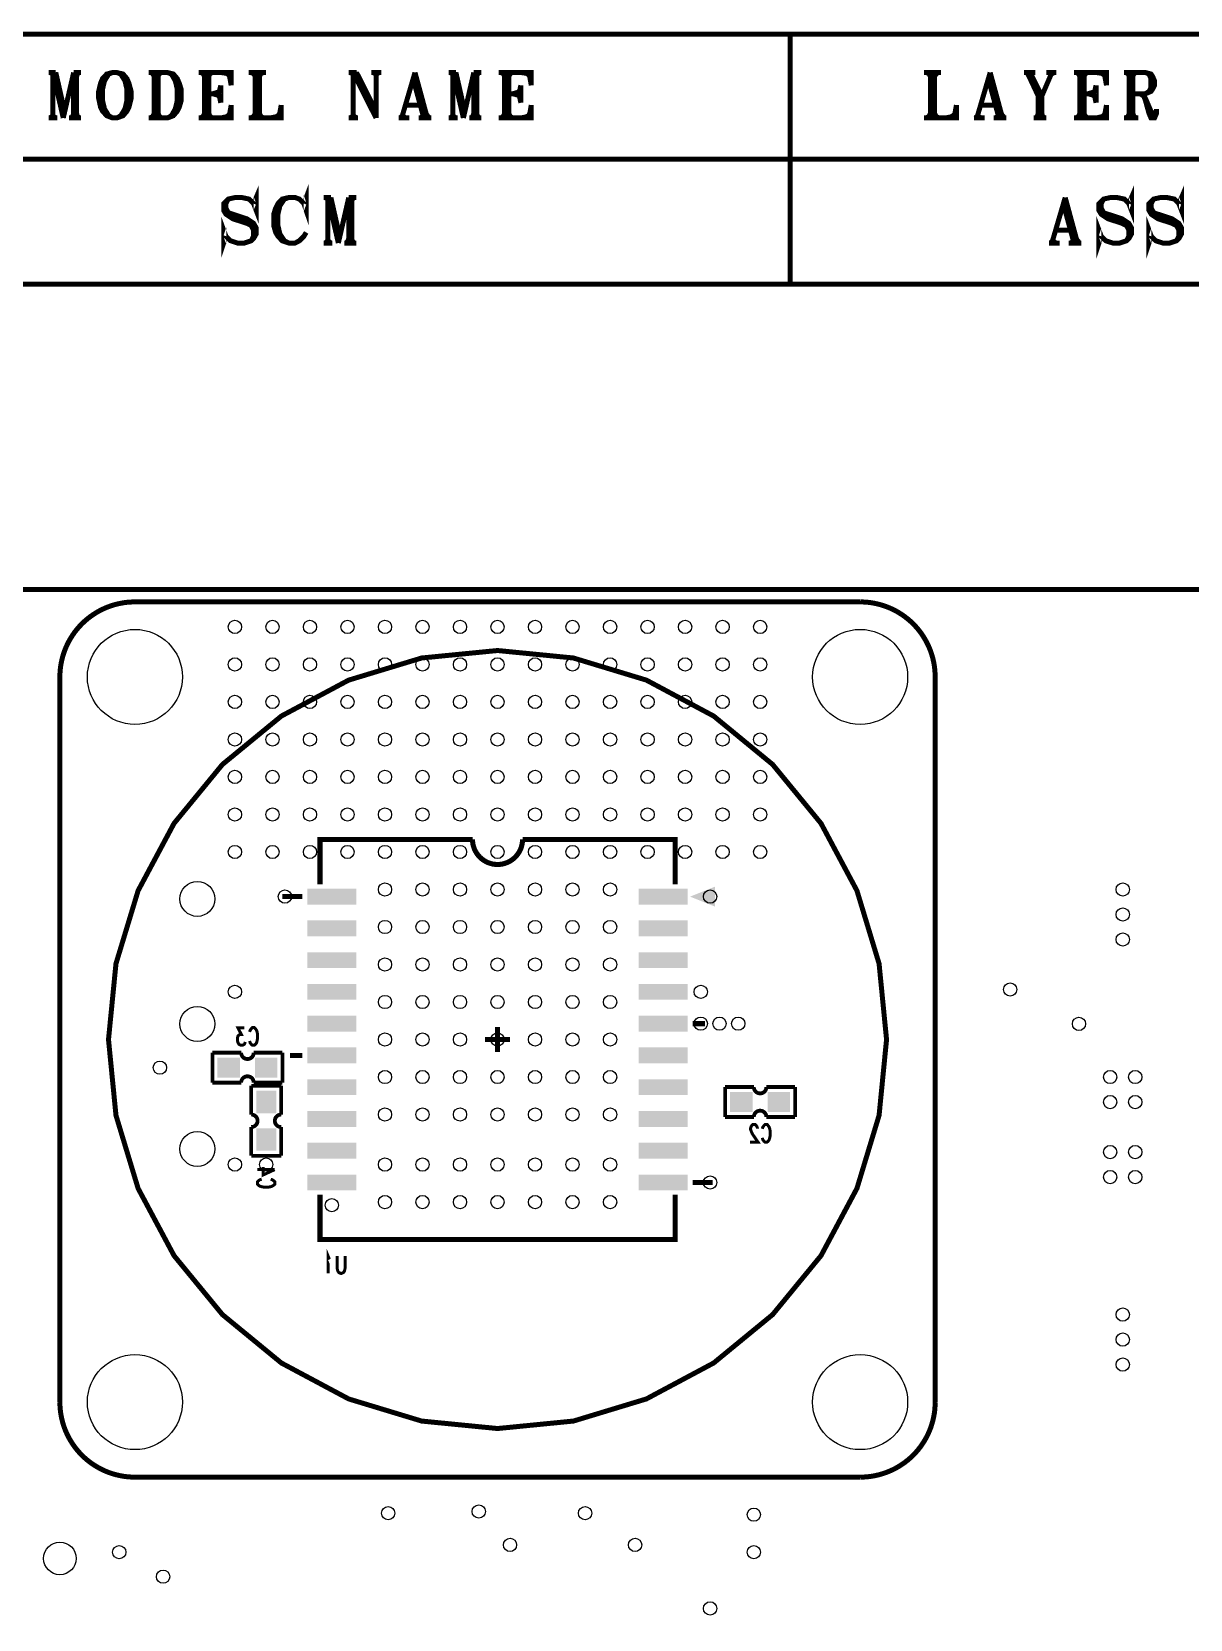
# Model space of a CAD drawing. Extents: x -8 to 142, y 0 to 126.
# Drawn here: x 51.4 to 97.7, y 62.3 to 125.8 of the extents above; entities that cross this region are included whole.
import ezdxf

# ---------------------------------------------------------------- set-up
doc = ezdxf.new("R2010")
doc.units = 0
doc.layers.get('0').update_dxf_attribs({"linetype": 'CONTINUOUS'})
doc.layers.add('03_ASSY2_GBR', color=1, linetype='CONTINUOUS')

# ---------------------------------------------------------------- blocks, each defined once
blk = doc.blocks.new('ROUND_124')
blk.add_circle((0, 0), 0.7)
blk = doc.blocks.new('ROUND_170')
blk.add_circle((0, 0), 0.265)
blk = doc.blocks.new('ROUND_174')
blk.add_circle((0, 0), 1.9)
blk = doc.blocks.new('RECTANGLE_178')
blk.add_solid([(0.4, 0.45), (0.4, -0.45), (-0.4, 0.45), (-0.4, -0.45)])
blk = doc.blocks.new('RECTANGLE_180')
blk.add_solid([(0.45, 0.4), (0.45, -0.4), (-0.45, 0.4), (-0.45, -0.4)])
blk = doc.blocks.new('RECTANGLE_208')
blk.add_solid([(0.975, 0.3175), (0.975, -0.3175), (-0.975, 0.3175), (-0.975, -0.3175)])
blk = doc.blocks.new('ROUND_218')
blk.add_circle((0, 0), 0.65)

msp = doc.modelspace()

# ---------------------------------------------------------------- linework, layer by layer
at = {"layer": '03_ASSY2_GBR'}
for points, const_width in [([(41.7, 125.7), (141.7, 125.7)], 0.2), ([(81.7, 125.7), (81.7, 115.7)], 0.2), ([(52.05, 124.17), (52.336, 124.17)], 0.2), ([(52.102, 124.17), (52.219, 124.109)], 0.2), ([(52.219, 124.17), (52.219, 122.442)], 0.2), ([(52.219, 124.17), (52.635, 122.352)], 0.2), ([(52.284, 124.17), (52.635, 122.624)], 0.2), ([(52.336, 124.17), (52.687, 122.624)], 0.2), ([(53.051, 124.17), (52.635, 122.352)], 0.2), ([(53.051, 124.17), (53.051, 122.352)], 0.2), ([(53.051, 124.17), (53.35, 124.17)], 0.2), ([(53.103, 124.109), (53.103, 122.442)], 0.2), ([(53.168, 124.17), (53.168, 122.352)], 0.2), ([(53.22, 124.17), (53.168, 124.018)], 0.2), ([(53.285, 124.17), (53.168, 124.109)], 0.2), ([(54.609, 124.17), (54.375, 124.109), (54.206, 123.927), (54.128, 123.745), (54.05, 123.412), (54.05, 123.139), (54.128, 122.776), (54.206, 122.624), (54.375, 122.442), (54.609, 122.352), (54.778, 122.352), (55.025, 122.442), (55.181, 122.624), (55.259, 122.776), (55.35, 123.139), (55.35, 123.412), (55.259, 123.745), (55.181, 123.927), (55.025, 124.109), (54.778, 124.17), (54.609, 124.17)], 0.2), ([(54.284, 123.927), (54.206, 123.745), (54.128, 123.503), (54.128, 123.048), (54.206, 122.776), (54.284, 122.624)], 0.2), ([(54.609, 124.17), (54.453, 124.109), (54.284, 123.836), (54.206, 123.503), (54.206, 123.048), (54.284, 122.715), (54.453, 122.442), (54.609, 122.352)], 0.2), ([(54.778, 122.352), (54.934, 122.442), (55.103, 122.715), (55.181, 123.048), (55.181, 123.503), (55.103, 123.836), (54.934, 124.109), (54.778, 124.17)], 0.2), ([(55.103, 122.624), (55.181, 122.776), (55.259, 123.048), (55.259, 123.503), (55.181, 123.745), (55.103, 123.927)], 0.2), ([(56.05, 124.17), (56.804, 124.17), (57.038, 124.109), (57.194, 123.927), (57.272, 123.745), (57.35, 123.503), (57.35, 123.048), (57.272, 122.776), (57.194, 122.624), (57.038, 122.442), (56.804, 122.352), (56.05, 122.352)], 0.2), ([(56.115, 124.17), (56.271, 124.109)], 0.2), ([(56.193, 124.17), (56.271, 124.018)], 0.2), ([(56.271, 124.17), (56.271, 122.352)], 0.2), ([(56.349, 124.109), (56.349, 122.442)], 0.2), ([(56.427, 124.17), (56.427, 122.352)], 0.2), ([(56.505, 124.17), (56.427, 124.018)], 0.2), ([(56.583, 124.17), (56.427, 124.109)], 0.2), ([(56.804, 124.17), (56.96, 124.109), (57.116, 123.836), (57.194, 123.503), (57.194, 123.048), (57.116, 122.715), (56.96, 122.442), (56.804, 122.352)], 0.2), ([(57.116, 123.927), (57.194, 123.745), (57.272, 123.503), (57.272, 123.048), (57.194, 122.776), (57.116, 122.624)], 0.2), ([(58.05, 124.17), (59.35, 124.17), (59.35, 123.655)], 0.2), ([(58.128, 124.17), (58.284, 124.109)], 0.2), ([(58.206, 124.17), (58.284, 124.018)], 0.2), ([(58.284, 124.17), (58.284, 122.352)], 0.2), ([(58.362, 124.109), (58.362, 122.442)], 0.2), ([(58.453, 124.17), (58.453, 122.352)], 0.2), ([(58.531, 124.17), (58.453, 124.018)], 0.2), ([(58.609, 124.17), (58.453, 124.109)], 0.2), ([(58.934, 124.17), (59.35, 124.109)], 0.2), ([(59.103, 124.17), (59.35, 124.018)], 0.2), ([(59.181, 124.17), (59.35, 123.927)], 0.2), ([(59.259, 124.17), (59.35, 123.655)], 0.2), ([(60.05, 124.17), (60.739, 124.17)], 0.2), ([(60.128, 124.17), (60.31, 124.109)], 0.2), ([(60.219, 124.17), (60.31, 124.018)], 0.2), ([(60.31, 124.17), (60.31, 122.352)], 0.2), ([(60.388, 124.109), (60.388, 122.442)], 0.2), ([(60.479, 124.17), (60.479, 122.352)], 0.2), ([(60.57, 124.17), (60.479, 124.018)], 0.2), ([(60.648, 124.17), (60.479, 124.109)], 0.2), ([(64.05, 124.17), (64.362, 124.17)], 0.2), ([(64.102, 124.17), (64.232, 124.109)], 0.2), ([(64.232, 124.17), (64.232, 122.442)], 0.2), ([(64.232, 124.17), (65.142, 122.352)], 0.2), ([(64.31, 124.17), (65.077, 122.624)], 0.2), ([(64.362, 124.17), (65.142, 122.624)], 0.2), ([(64.96, 124.17), (65.35, 124.17)], 0.2), ([(65.025, 124.17), (65.142, 124.109)], 0.2), ([(65.285, 124.17), (65.142, 124.109)], 0.2), ([(65.142, 124.109), (65.142, 122.352)], 0.2), ([(66.7, 124.17), (66.193, 122.442)], 0.2), ([(66.622, 123.927), (67.051, 122.352)], 0.2), ([(66.7, 124.17), (67.194, 122.352)], 0.2), ([(66.7, 123.927), (67.129, 122.352)], 0.2), ([(68.05, 124.17), (68.336, 124.17)], 0.2), ([(68.102, 124.17), (68.219, 124.109)], 0.2), ([(68.219, 124.17), (68.219, 122.442)], 0.2), ([(68.219, 124.17), (68.635, 122.352)], 0.2), ([(68.284, 124.17), (68.635, 122.624)], 0.2), ([(68.336, 124.17), (68.687, 122.624)], 0.2), ([(69.051, 124.17), (68.635, 122.352)], 0.2), ([(69.051, 124.17), (69.051, 122.352)], 0.2), ([(69.051, 124.17), (69.35, 124.17)], 0.2), ([(69.103, 124.109), (69.103, 122.442)], 0.2), ([(69.168, 124.17), (69.168, 122.352)], 0.2), ([(69.22, 124.17), (69.168, 124.018)], 0.2), ([(69.285, 124.17), (69.168, 124.109)], 0.2), ([(70.05, 124.17), (71.35, 124.17), (71.35, 123.655)], 0.2), ([(70.128, 124.17), (70.284, 124.109)], 0.2), ([(70.206, 124.17), (70.284, 124.018)], 0.2), ([(70.284, 124.17), (70.284, 122.352)], 0.2), ([(70.362, 124.109), (70.362, 122.442)], 0.2), ([(70.453, 124.17), (70.453, 122.352)], 0.2), ([(70.531, 124.17), (70.453, 124.018)], 0.2), ([(70.609, 124.17), (70.453, 124.109)], 0.2), ([(70.934, 124.17), (71.35, 124.109)], 0.2), ([(71.103, 124.17), (71.35, 124.018)], 0.2), ([(71.181, 124.17), (71.35, 123.927)], 0.2), ([(71.259, 124.17), (71.35, 123.655)], 0.2), ([(87.05, 124.17), (87.739, 124.17)], 0.2), ([(87.128, 124.17), (87.31, 124.109)], 0.2), ([(87.219, 124.17), (87.31, 124.018)], 0.2), ([(87.31, 124.17), (87.31, 122.352)], 0.2), ([(87.388, 124.109), (87.388, 122.442)], 0.2), ([(87.479, 124.17), (87.479, 122.352)], 0.2), ([(87.57, 124.17), (87.479, 124.018)], 0.2), ([(87.648, 124.17), (87.479, 124.109)], 0.2), ([(89.7, 124.17), (89.193, 122.442)], 0.2), ([(89.622, 123.927), (90.051, 122.352)], 0.2), ([(89.7, 124.17), (90.194, 122.352)], 0.2), ([(89.7, 123.927), (90.129, 122.352)], 0.2), ([(91.05, 124.17), (91.505, 124.17)], 0.2), ([(91.115, 124.17), (91.245, 124.109)], 0.2), ([(91.18, 124.17), (91.622, 123.23), (91.622, 122.352)], 0.2), ([(91.245, 124.17), (91.687, 123.23), (91.687, 122.442)], 0.2), ([(91.297, 124.17), (91.765, 123.23), (91.765, 122.352)], 0.2), ([(91.44, 124.17), (91.297, 124.109)], 0.2), ([(92.142, 124.109), (91.765, 123.23)], 0.2), ([(91.947, 124.17), (92.35, 124.17)], 0.2), ([(92.025, 124.17), (92.142, 124.109)], 0.2), ([(92.272, 124.17), (92.142, 124.109)], 0.2), ([(93.05, 124.17), (94.35, 124.17), (94.35, 123.655)], 0.2), ([(93.128, 124.17), (93.284, 124.109)], 0.2), ([(93.206, 124.17), (93.284, 124.018)], 0.2), ([(93.284, 124.17), (93.284, 122.352)], 0.2), ([(93.362, 124.109), (93.362, 122.442)], 0.2), ([(93.453, 124.17), (93.453, 122.352)], 0.2), ([(93.531, 124.17), (93.453, 124.018)], 0.2), ([(93.609, 124.17), (93.453, 124.109)], 0.2), ([(93.934, 124.17), (94.35, 124.109)], 0.2), ([(94.103, 124.17), (94.35, 124.018)], 0.2), ([(94.181, 124.17), (94.35, 123.927)], 0.2), ([(94.259, 124.17), (94.35, 123.655)], 0.2), ([(95.05, 124.17), (95.908, 124.17), (96.129, 124.109), (96.194, 124.018), (96.272, 123.836), (96.272, 123.655), (96.194, 123.503), (96.129, 123.412), (95.908, 123.321), (95.401, 123.321)], 0.2), ([(95.115, 124.17), (95.258, 124.109)], 0.2), ([(95.193, 124.17), (95.258, 124.018)], 0.2), ([(95.258, 124.17), (95.258, 122.352)], 0.2), ([(95.336, 124.109), (95.336, 122.442)], 0.2), ([(95.401, 124.17), (95.401, 122.352)], 0.2), ([(95.479, 124.17), (95.401, 124.018)], 0.2), ([(95.544, 124.17), (95.401, 124.109)], 0.2), ([(95.908, 124.17), (96.051, 124.109), (96.129, 123.927), (96.129, 123.564), (96.051, 123.412), (95.908, 123.321)], 0.2), ([(96.129, 124.018), (96.194, 123.836), (96.194, 123.655), (96.129, 123.503)], 0.2), ([(58.934, 123.412), (58.609, 123.321), (58.934, 123.23)], 0.2), ([(58.453, 123.321), (58.934, 123.321)], 0.2), ([(58.934, 123.503), (58.778, 123.321), (58.934, 123.139)], 0.2), ([(58.934, 123.655), (58.856, 123.321), (58.934, 122.958)], 0.2), ([(58.934, 123.655), (58.934, 122.958)], 0.2), ([(70.934, 123.412), (70.609, 123.321), (70.934, 123.23)], 0.2), ([(70.453, 123.321), (70.934, 123.321)], 0.2), ([(70.934, 123.503), (70.778, 123.321), (70.934, 123.139)], 0.2), ([(70.934, 123.655), (70.856, 123.321), (70.934, 122.958)], 0.2), ([(70.934, 123.655), (70.934, 122.958)], 0.2), ([(93.934, 123.412), (93.609, 123.321), (93.934, 123.23)], 0.2), ([(93.453, 123.321), (93.934, 123.321)], 0.2), ([(93.934, 123.503), (93.778, 123.321), (93.934, 123.139)], 0.2), ([(93.934, 123.655), (93.856, 123.321), (93.934, 122.958)], 0.2), ([(93.934, 123.655), (93.934, 122.958)], 0.2), ([(95.687, 123.321), (95.843, 123.23), (95.908, 123.048), (96.051, 122.533), (96.129, 122.352), (96.272, 122.352), (96.35, 122.533), (96.35, 122.715)], 0.2), ([(95.843, 123.23), (95.908, 123.139), (96.129, 122.624), (96.194, 122.533), (96.272, 122.533), (96.35, 122.624)], 0.2), ([(52.219, 122.442), (52.102, 122.352)], 0.2), ([(52.219, 122.442), (52.336, 122.352)], 0.2), ([(53.051, 122.442), (52.934, 122.352)], 0.2), ([(53.051, 122.533), (52.986, 122.352)], 0.2), ([(53.168, 122.533), (53.22, 122.352)], 0.2), ([(53.168, 122.442), (53.285, 122.352)], 0.2), ([(56.271, 122.442), (56.115, 122.352)], 0.2), ([(56.271, 122.533), (56.193, 122.352)], 0.2), ([(56.427, 122.533), (56.505, 122.352)], 0.2), ([(56.427, 122.442), (56.583, 122.352)], 0.2), ([(58.05, 122.352), (59.35, 122.352), (59.35, 122.867)], 0.2), ([(58.284, 122.442), (58.128, 122.352)], 0.2), ([(58.284, 122.533), (58.206, 122.352)], 0.2), ([(58.453, 122.533), (58.531, 122.352)], 0.2), ([(58.453, 122.442), (58.609, 122.352)], 0.2), ([(58.934, 122.352), (59.35, 122.442)], 0.2), ([(59.103, 122.352), (59.35, 122.533)], 0.2), ([(59.181, 122.352), (59.35, 122.624)], 0.2), ([(59.259, 122.352), (59.35, 122.867)], 0.2), ([(60.05, 122.352), (61.35, 122.352), (61.35, 122.867)], 0.2), ([(60.31, 122.442), (60.128, 122.352)], 0.2), ([(60.31, 122.533), (60.219, 122.352)], 0.2), ([(60.479, 122.533), (60.57, 122.352)], 0.2), ([(60.479, 122.442), (60.648, 122.352)], 0.2), ([(60.908, 122.352), (61.35, 122.442)], 0.2), ([(61.077, 122.352), (61.35, 122.533)], 0.2), ([(61.168, 122.352), (61.35, 122.624)], 0.2), ([(61.259, 122.352), (61.35, 122.867)], 0.2), ([(64.232, 122.442), (64.102, 122.352)], 0.2), ([(64.232, 122.442), (64.362, 122.352)], 0.2), ([(66.193, 122.442), (66.115, 122.352)], 0.2), ([(66.193, 122.442), (66.336, 122.352)], 0.2), ([(66.336, 122.867), (66.986, 122.867)], 0.2), ([(67.051, 122.442), (66.908, 122.352)], 0.2), ([(67.051, 122.533), (66.986, 122.352)], 0.2), ([(67.129, 122.533), (67.272, 122.352)], 0.2), ([(68.219, 122.442), (68.102, 122.352)], 0.2), ([(68.219, 122.442), (68.336, 122.352)], 0.2), ([(69.051, 122.442), (68.934, 122.352)], 0.2), ([(69.051, 122.533), (68.986, 122.352)], 0.2), ([(69.168, 122.533), (69.22, 122.352)], 0.2), ([(69.168, 122.442), (69.285, 122.352)], 0.2), ([(70.05, 122.352), (71.35, 122.352), (71.35, 122.867)], 0.2), ([(70.284, 122.442), (70.128, 122.352)], 0.2), ([(70.284, 122.533), (70.206, 122.352)], 0.2), ([(70.453, 122.533), (70.531, 122.352)], 0.2), ([(70.453, 122.442), (70.609, 122.352)], 0.2), ([(70.934, 122.352), (71.35, 122.442)], 0.2), ([(71.103, 122.352), (71.35, 122.533)], 0.2), ([(71.181, 122.352), (71.35, 122.624)], 0.2), ([(71.259, 122.352), (71.35, 122.867)], 0.2), ([(87.05, 122.352), (88.35, 122.352), (88.35, 122.867)], 0.2), ([(87.31, 122.442), (87.128, 122.352)], 0.2), ([(87.31, 122.533), (87.219, 122.352)], 0.2), ([(87.479, 122.533), (87.57, 122.352)], 0.2), ([(87.479, 122.442), (87.648, 122.352)], 0.2), ([(87.908, 122.352), (88.35, 122.442)], 0.2), ([(88.077, 122.352), (88.35, 122.533)], 0.2), ([(88.168, 122.352), (88.35, 122.624)], 0.2), ([(88.259, 122.352), (88.35, 122.867)], 0.2), ([(89.193, 122.442), (89.115, 122.352)], 0.2), ([(89.193, 122.442), (89.336, 122.352)], 0.2), ([(89.336, 122.867), (89.986, 122.867)], 0.2), ([(90.051, 122.442), (89.908, 122.352)], 0.2), ([(90.051, 122.533), (89.986, 122.352)], 0.2), ([(90.129, 122.533), (90.272, 122.352)], 0.2), ([(91.622, 122.442), (91.505, 122.352)], 0.2), ([(91.622, 122.533), (91.557, 122.352)], 0.2), ([(91.765, 122.533), (91.817, 122.352)], 0.2), ([(91.765, 122.442), (91.882, 122.352)], 0.2), ([(93.05, 122.352), (94.35, 122.352), (94.35, 122.867)], 0.2), ([(93.284, 122.442), (93.128, 122.352)], 0.2), ([(93.284, 122.533), (93.206, 122.352)], 0.2), ([(93.453, 122.533), (93.531, 122.352)], 0.2), ([(93.453, 122.442), (93.609, 122.352)], 0.2), ([(93.934, 122.352), (94.35, 122.442)], 0.2), ([(94.103, 122.352), (94.35, 122.533)], 0.2), ([(94.181, 122.352), (94.35, 122.624)], 0.2), ([(94.259, 122.352), (94.35, 122.867)], 0.2), ([(95.258, 122.442), (95.115, 122.352)], 0.2), ([(95.258, 122.533), (95.193, 122.352)], 0.2), ([(95.401, 122.533), (95.479, 122.352)], 0.2), ([(95.401, 122.442), (95.544, 122.352)], 0.2), ([(96.051, 122.715), (96.129, 122.533), (96.194, 122.442), (96.272, 122.442)], 0.2), ([(52.05, 122.352), (52.401, 122.352)], 0.2), ([(52.869, 122.352), (53.35, 122.352)], 0.2), ([(64.05, 122.352), (64.427, 122.352)], 0.2), ([(66.05, 122.352), (66.479, 122.352)], 0.2), ([(66.843, 122.352), (67.35, 122.352)], 0.2), ([(68.05, 122.352), (68.401, 122.352)], 0.2), ([(68.869, 122.352), (69.35, 122.352)], 0.2), ([(89.05, 122.352), (89.479, 122.352)], 0.2), ([(89.843, 122.352), (90.35, 122.352)], 0.2), ([(91.44, 122.352), (91.947, 122.352)], 0.2), ([(95.05, 122.352), (95.622, 122.352)], 0.2), ([(41.7, 120.7), (141.7, 120.7)], 0.2), ([(60.246, 118.927), (60.35, 119.17), (60.35, 118.655), (60.246, 118.927), (60.064, 119.109), (59.778, 119.17), (59.505, 119.17), (59.232, 119.109), (59.05, 118.927), (59.05, 118.655), (59.141, 118.503), (59.414, 118.321), (59.973, 118.139), (60.155, 118.048), (60.246, 117.867), (60.246, 117.624), (60.155, 117.442)], 0.2), ([(62.259, 118.927), (62.35, 119.17), (62.35, 118.655), (62.259, 118.927), (62.077, 119.109), (61.908, 119.17), (61.648, 119.17), (61.388, 119.109), (61.219, 118.927), (61.128, 118.745), (61.05, 118.503), (61.05, 118.048), (61.128, 117.776), (61.219, 117.624), (61.388, 117.442), (61.648, 117.352), (61.908, 117.352), (62.077, 117.442), (62.259, 117.624), (62.35, 117.776)], 0.2), ([(95.246, 118.927), (95.35, 119.17), (95.35, 118.655), (95.246, 118.927), (95.064, 119.109), (94.778, 119.17), (94.505, 119.17), (94.232, 119.109), (94.05, 118.927), (94.05, 118.655), (94.141, 118.503), (94.414, 118.321), (94.973, 118.139), (95.155, 118.048), (95.246, 117.867), (95.246, 117.624), (95.155, 117.442)], 0.2), ([(97.246, 118.927), (97.35, 119.17), (97.35, 118.655), (97.246, 118.927), (97.064, 119.109), (96.778, 119.17), (96.505, 119.17), (96.232, 119.109), (96.05, 118.927), (96.05, 118.655), (96.141, 118.503), (96.414, 118.321), (96.973, 118.139), (97.155, 118.048), (97.246, 117.867), (97.246, 117.624), (97.155, 117.442)], 0.2), ([(59.232, 119.109), (59.141, 118.927), (59.141, 118.745), (59.232, 118.564), (59.414, 118.503), (59.973, 118.321), (60.246, 118.139), (60.35, 117.958), (60.35, 117.715), (60.246, 117.533), (60.155, 117.442), (59.882, 117.352), (59.596, 117.352), (59.323, 117.442), (59.141, 117.624), (59.05, 117.867), (59.05, 117.352), (59.141, 117.624)], 0.2), ([(59.141, 118.655), (59.232, 118.503), (59.414, 118.412), (59.973, 118.23), (60.155, 118.139), (60.246, 117.958)], 0.2), ([(61.297, 118.927), (61.219, 118.745), (61.128, 118.503), (61.128, 118.048), (61.219, 117.776), (61.297, 117.624)], 0.2), ([(61.648, 119.17), (61.479, 119.109), (61.297, 118.836), (61.219, 118.503), (61.219, 118.048), (61.297, 117.715), (61.479, 117.442), (61.648, 117.352)], 0.2), ([(63.05, 119.17), (63.336, 119.17)], 0.2), ([(63.102, 119.17), (63.219, 119.109)], 0.2), ([(63.219, 119.17), (63.219, 117.442)], 0.2), ([(63.219, 119.17), (63.635, 117.352)], 0.2), ([(63.284, 119.17), (63.635, 117.624)], 0.2), ([(63.336, 119.17), (63.687, 117.624)], 0.2), ([(64.051, 119.17), (63.635, 117.352)], 0.2), ([(64.051, 119.17), (64.051, 117.352)], 0.2), ([(64.051, 119.17), (64.35, 119.17)], 0.2), ([(64.103, 119.109), (64.103, 117.442)], 0.2), ([(64.168, 119.17), (64.168, 117.352)], 0.2), ([(64.22, 119.17), (64.168, 119.018)], 0.2), ([(64.285, 119.17), (64.168, 119.109)], 0.2), ([(92.7, 119.17), (92.193, 117.442)], 0.2), ([(92.622, 118.927), (93.051, 117.352)], 0.2), ([(92.7, 119.17), (93.194, 117.352)], 0.2), ([(92.7, 118.927), (93.129, 117.352)], 0.2), ([(94.232, 119.109), (94.141, 118.927), (94.141, 118.745), (94.232, 118.564), (94.414, 118.503), (94.973, 118.321), (95.246, 118.139), (95.35, 117.958), (95.35, 117.715), (95.246, 117.533), (95.155, 117.442), (94.882, 117.352), (94.596, 117.352), (94.323, 117.442), (94.141, 117.624), (94.05, 117.867), (94.05, 117.352), (94.141, 117.624)], 0.2), ([(94.141, 118.655), (94.232, 118.503), (94.414, 118.412), (94.973, 118.23), (95.155, 118.139), (95.246, 117.958)], 0.2), ([(96.232, 119.109), (96.141, 118.927), (96.141, 118.745), (96.232, 118.564), (96.414, 118.503), (96.973, 118.321), (97.246, 118.139), (97.35, 117.958), (97.35, 117.715), (97.246, 117.533), (97.155, 117.442), (96.882, 117.352), (96.596, 117.352), (96.323, 117.442), (96.141, 117.624), (96.05, 117.867), (96.05, 117.352), (96.141, 117.624)], 0.2), ([(96.141, 118.655), (96.232, 118.503), (96.414, 118.412), (96.973, 118.23), (97.155, 118.139), (97.246, 117.958)], 0.2), ([(63.05, 117.352), (63.401, 117.352)], 0.2), ([(63.219, 117.442), (63.102, 117.352)], 0.2), ([(63.219, 117.442), (63.336, 117.352)], 0.2), ([(63.869, 117.352), (64.35, 117.352)], 0.2), ([(64.051, 117.442), (63.934, 117.352)], 0.2), ([(64.051, 117.533), (63.986, 117.352)], 0.2), ([(64.168, 117.533), (64.22, 117.352)], 0.2), ([(64.168, 117.442), (64.285, 117.352)], 0.2), ([(92.05, 117.352), (92.479, 117.352)], 0.2), ([(92.193, 117.442), (92.115, 117.352)], 0.2), ([(92.193, 117.442), (92.336, 117.352)], 0.2), ([(92.336, 117.867), (92.986, 117.867)], 0.2), ([(92.843, 117.352), (93.35, 117.352)], 0.2), ([(93.051, 117.442), (92.908, 117.352)], 0.2), ([(93.051, 117.533), (92.986, 117.352)], 0.2), ([(93.129, 117.533), (93.272, 117.352)], 0.2), ([(141.7, 115.7), (41.7, 115.7)], 0.2), ([(0, 0), (123.5, 0), (123.5, 103.5), (0, 103.5), (0, 0)], 0.2032), ([(52.5, 100), (52.504, 100.147), (52.514, 100.294), (52.532, 100.44), (52.558, 100.585), (52.59, 100.729), (52.629, 100.871), (52.675, 101.011), (52.728, 101.148), (52.788, 101.283), (52.854, 101.414), (52.927, 101.542), (53.006, 101.667), (53.09, 101.787), (53.181, 101.903), (53.277, 102.015), (53.379, 102.121), (53.485, 102.223), (53.597, 102.319), (53.713, 102.41), (53.833, 102.494), (53.958, 102.573), (54.086, 102.646), (54.217, 102.712), (54.352, 102.772), (54.489, 102.825), (54.629, 102.871), (54.771, 102.91), (54.915, 102.942), (55.06, 102.968), (55.206, 102.986), (55.353, 102.996), (55.5, 103)], 0.2), ([(55.5, 103), (84.5, 103)], 0.2), ([(84.5, 103), (84.647, 102.996), (84.794, 102.986), (84.94, 102.968), (85.085, 102.942), (85.229, 102.91), (85.371, 102.871), (85.511, 102.825), (85.648, 102.772), (85.783, 102.712), (85.914, 102.646), (86.042, 102.573), (86.167, 102.494), (86.287, 102.41), (86.403, 102.319), (86.515, 102.223), (86.621, 102.121), (86.723, 102.015), (86.819, 101.903), (86.91, 101.787), (86.994, 101.667), (87.073, 101.542), (87.146, 101.414), (87.212, 101.283), (87.272, 101.148), (87.325, 101.011), (87.371, 100.871), (87.41, 100.729), (87.442, 100.585), (87.468, 100.44), (87.486, 100.294), (87.496, 100.147), (87.5, 100)], 0.2), ([(54.444, 85.5), (54.743, 82.465), (55.628, 79.547), (57.065, 76.857), (59, 74.5), (61.357, 72.565), (64.047, 71.128), (66.965, 70.243), (70, 69.944), (73.035, 70.243), (75.953, 71.128), (78.643, 72.565), (81, 74.5), (82.935, 76.857), (84.372, 79.547), (85.257, 82.465), (85.556, 85.5), (85.257, 88.535), (84.372, 91.453), (82.935, 94.143), (81, 96.5), (78.643, 98.435), (75.953, 99.872), (73.035, 100.757), (70, 101.056), (66.965, 100.757), (64.047, 99.872), (61.357, 98.435), (59, 96.5), (57.065, 94.143), (55.628, 91.453), (54.743, 88.535), (54.444, 85.5)], 0.2), ([(52.5, 71), (52.5, 100)], 0.2), ([(87.5, 100), (87.5, 71)], 0.2), ([(62.9, 91.7), (62.9, 93.5), (69, 93.5)], 0.2032), ([(71, 93.5), (70.995, 93.402), (70.981, 93.305), (70.957, 93.21), (70.924, 93.117), (70.882, 93.029), (70.831, 92.944), (70.773, 92.866), (70.707, 92.793), (70.634, 92.727), (70.556, 92.669), (70.471, 92.618), (70.383, 92.576), (70.29, 92.543), (70.195, 92.519), (70.098, 92.505), (70, 92.5), (69.902, 92.505), (69.805, 92.519), (69.71, 92.543), (69.617, 92.576), (69.529, 92.618), (69.444, 92.669), (69.366, 92.727), (69.293, 92.793), (69.227, 92.866), (69.169, 92.944), (69.118, 93.029), (69.076, 93.117), (69.043, 93.21), (69.019, 93.305), (69.005, 93.402), (69, 93.5)], 0.2032), ([(71, 93.5), (77.1, 93.5), (77.1, 91.7)], 0.2032), ([(62.2, 91.215), (61.4, 91.215)], 0.2032), ([(59.87, 85.964), (59.621, 85.964), (59.758, 85.699), (59.688, 85.699), (59.644, 85.667), (59.621, 85.636), (59.596, 85.54), (59.596, 85.466), (59.621, 85.37), (59.666, 85.307), (59.733, 85.275), (59.803, 85.275), (59.87, 85.307), (59.892, 85.339), (59.914, 85.402)], 0.12), ([(60.086, 85.805), (60.108, 85.869), (60.153, 85.933), (60.194, 85.975), (60.28, 85.975), (60.321, 85.933), (60.363, 85.869), (60.385, 85.805), (60.404, 85.71), (60.404, 85.54), (60.385, 85.445), (60.363, 85.37), (60.321, 85.307), (60.28, 85.275), (60.194, 85.275), (60.153, 85.307), (60.108, 85.37), (60.086, 85.445)], 0.12), ([(70, 86), (70, 85)], 0.2032), ([(78.3, 86.135), (77.8, 86.135)], 0.2032), ([(69.5, 85.5), (70.5, 85.5)], 0.2032), ([(58.6, 84.975), (58.6, 83.775)], 0.1524), ([(58.6, 84.975), (59.75, 84.975)], 0.1524), ([(60.25, 84.975), (60.249, 84.95), (60.246, 84.926), (60.24, 84.901), (60.232, 84.878), (60.222, 84.855), (60.21, 84.834), (60.195, 84.814), (60.179, 84.795), (60.16, 84.778), (60.14, 84.763), (60.119, 84.75), (60.097, 84.739), (60.073, 84.731), (60.049, 84.725), (60.025, 84.721), (60, 84.72), (59.975, 84.721), (59.951, 84.725), (59.927, 84.731), (59.903, 84.739), (59.881, 84.75), (59.86, 84.763), (59.84, 84.778), (59.821, 84.795), (59.805, 84.814), (59.79, 84.834), (59.778, 84.855), (59.768, 84.878), (59.76, 84.901), (59.754, 84.926), (59.751, 84.95), (59.75, 84.975)], 0.1524), ([(60.25, 84.975), (61.4, 84.975)], 0.1524), ([(61.4, 84.975), (61.4, 83.775)], 0.1524), ([(62.2, 84.865), (61.7, 84.865)], 0.2032), ([(58.6, 83.775), (59.75, 83.775)], 0.1524), ([(59.75, 83.775), (59.751, 83.8), (59.754, 83.824), (59.76, 83.849), (59.768, 83.872), (59.778, 83.895), (59.79, 83.916), (59.805, 83.936), (59.821, 83.955), (59.84, 83.972), (59.86, 83.987), (59.881, 84), (59.903, 84.011), (59.927, 84.019), (59.951, 84.025), (59.975, 84.029), (60, 84.03), (60.025, 84.029), (60.049, 84.025), (60.073, 84.019), (60.097, 84.011), (60.119, 84), (60.14, 83.987), (60.16, 83.972), (60.179, 83.955), (60.195, 83.936), (60.21, 83.916), (60.222, 83.895), (60.232, 83.872), (60.24, 83.849), (60.246, 83.824), (60.249, 83.8), (60.25, 83.775)], 0.1524), ([(60.25, 83.775), (61.4, 83.775)], 0.1524), ([(61.35, 83.65), (60.15, 83.65)], 0.1524), ([(60.15, 83.65), (60.15, 82.5)], 0.1524), ([(61.35, 83.65), (61.35, 82.5)], 0.1524), ([(79.1, 83.6), (79.1, 82.4)], 0.1524), ([(79.1, 83.6), (80.25, 83.6)], 0.1524), ([(80.75, 83.6), (80.749, 83.575), (80.746, 83.551), (80.74, 83.526), (80.732, 83.503), (80.722, 83.48), (80.71, 83.459), (80.695, 83.439), (80.679, 83.42), (80.66, 83.403), (80.64, 83.388), (80.619, 83.375), (80.597, 83.364), (80.573, 83.356), (80.549, 83.35), (80.525, 83.346), (80.5, 83.345), (80.475, 83.346), (80.451, 83.35), (80.427, 83.356), (80.403, 83.364), (80.381, 83.375), (80.36, 83.388), (80.34, 83.403), (80.321, 83.42), (80.305, 83.439), (80.29, 83.459), (80.278, 83.48), (80.268, 83.503), (80.26, 83.526), (80.254, 83.551), (80.251, 83.575), (80.25, 83.6)], 0.1524), ([(80.75, 83.6), (81.9, 83.6)], 0.1524), ([(81.9, 83.6), (81.9, 82.4)], 0.1524), ([(60.15, 82.5), (60.175, 82.499), (60.199, 82.496), (60.224, 82.49), (60.247, 82.482), (60.27, 82.472), (60.291, 82.46), (60.311, 82.445), (60.33, 82.429), (60.347, 82.41), (60.362, 82.39), (60.375, 82.369), (60.386, 82.347), (60.394, 82.323), (60.4, 82.299), (60.404, 82.275), (60.405, 82.25), (60.404, 82.225), (60.4, 82.201), (60.394, 82.177), (60.386, 82.153), (60.375, 82.131), (60.362, 82.11), (60.347, 82.09), (60.33, 82.071), (60.311, 82.055), (60.291, 82.04), (60.27, 82.028), (60.247, 82.018), (60.224, 82.01), (60.199, 82.004), (60.175, 82.001), (60.15, 82)], 0.1524), ([(61.35, 82), (61.325, 82.001), (61.301, 82.004), (61.276, 82.01), (61.253, 82.018), (61.23, 82.028), (61.209, 82.04), (61.189, 82.055), (61.17, 82.071), (61.153, 82.09), (61.138, 82.11), (61.125, 82.131), (61.114, 82.153), (61.106, 82.177), (61.1, 82.201), (61.096, 82.225), (61.095, 82.25), (61.096, 82.275), (61.1, 82.299), (61.106, 82.323), (61.114, 82.347), (61.125, 82.369), (61.138, 82.39), (61.153, 82.41), (61.17, 82.429), (61.189, 82.445), (61.209, 82.46), (61.23, 82.472), (61.253, 82.482), (61.276, 82.49), (61.301, 82.496), (61.325, 82.499), (61.35, 82.5)], 0.1524), ([(80.25, 82.4), (80.251, 82.425), (80.254, 82.449), (80.26, 82.474), (80.268, 82.497), (80.278, 82.52), (80.29, 82.541), (80.305, 82.561), (80.321, 82.58), (80.34, 82.597), (80.36, 82.612), (80.381, 82.625), (80.403, 82.636), (80.427, 82.644), (80.451, 82.65), (80.475, 82.654), (80.5, 82.655), (80.525, 82.654), (80.549, 82.65), (80.573, 82.644), (80.597, 82.636), (80.619, 82.625), (80.64, 82.612), (80.66, 82.597), (80.679, 82.58), (80.695, 82.561), (80.71, 82.541), (80.722, 82.52), (80.732, 82.497), (80.74, 82.474), (80.746, 82.449), (80.749, 82.425), (80.75, 82.4)], 0.1524), ([(60.15, 82), (60.15, 80.85)], 0.1524), ([(61.35, 82), (61.35, 80.85)], 0.1524), ([(79.1, 82.4), (80.25, 82.4)], 0.1524), ([(80.392, 81.93), (80.392, 81.962), (80.37, 82.026), (80.347, 82.058), (80.303, 82.1), (80.21, 82.1), (80.166, 82.058), (80.144, 82.026), (80.121, 81.962), (80.121, 81.898), (80.144, 81.835), (80.188, 81.729), (80.414, 81.4), (80.096, 81.4)], 0.12), ([(80.586, 81.93), (80.608, 81.994), (80.653, 82.058), (80.694, 82.1), (80.78, 82.1), (80.821, 82.058), (80.863, 81.994), (80.885, 81.93), (80.904, 81.835), (80.904, 81.665), (80.885, 81.57), (80.863, 81.495), (80.821, 81.432), (80.78, 81.4), (80.694, 81.4), (80.653, 81.432), (80.608, 81.495), (80.586, 81.57)], 0.12), ([(80.75, 82.4), (81.9, 82.4)], 0.1524), ([(61.35, 80.85), (60.15, 80.85)], 0.1524), ([(61.089, 80.296), (60.4, 80.296)], 0.12), ([(61.089, 80.296), (60.633, 80.086), (60.633, 80.404)], 0.12), ([(60.93, 79.914), (60.994, 79.892), (61.058, 79.847), (61.1, 79.806), (61.1, 79.72), (61.058, 79.679), (60.994, 79.637), (60.93, 79.615), (60.835, 79.596), (60.665, 79.596), (60.57, 79.615), (60.495, 79.637), (60.432, 79.679), (60.4, 79.72), (60.4, 79.806), (60.432, 79.847), (60.495, 79.892), (60.57, 79.914)], 0.12), ([(77.1, 79.3), (77.1, 77.5), (62.9, 77.5), (62.9, 79.3)], 0.2032), ([(78.6, 79.785), (77.8, 79.785)], 0.2032), ([(63.29, 76.712), (63.265, 76.744), (63.226, 76.839), (63.226, 76.15)], 0.12), ([(63.904, 76.85), (63.904, 76.352), (63.882, 76.245), (63.837, 76.182), (63.767, 76.15), (63.723, 76.15), (63.656, 76.182), (63.611, 76.245), (63.586, 76.352), (63.586, 76.85)], 0.12), ([(55.5, 68), (55.353, 68.004), (55.206, 68.014), (55.06, 68.032), (54.915, 68.058), (54.771, 68.09), (54.629, 68.129), (54.489, 68.175), (54.352, 68.228), (54.217, 68.288), (54.086, 68.354), (53.958, 68.427), (53.833, 68.506), (53.713, 68.59), (53.597, 68.681), (53.485, 68.777), (53.379, 68.879), (53.277, 68.985), (53.181, 69.097), (53.09, 69.213), (53.006, 69.333), (52.927, 69.458), (52.854, 69.586), (52.788, 69.717), (52.728, 69.852), (52.675, 69.989), (52.629, 70.129), (52.59, 70.271), (52.558, 70.415), (52.532, 70.56), (52.514, 70.706), (52.504, 70.853), (52.5, 71)], 0.2), ([(87.5, 71), (87.496, 70.853), (87.486, 70.706), (87.468, 70.56), (87.442, 70.415), (87.41, 70.271), (87.371, 70.129), (87.325, 69.989), (87.272, 69.852), (87.212, 69.717), (87.146, 69.586), (87.073, 69.458), (86.994, 69.333), (86.91, 69.213), (86.819, 69.097), (86.723, 68.985), (86.621, 68.879), (86.515, 68.777), (86.403, 68.681), (86.287, 68.59), (86.167, 68.506), (86.042, 68.427), (85.914, 68.354), (85.783, 68.288), (85.648, 68.228), (85.511, 68.175), (85.371, 68.129), (85.229, 68.09), (85.085, 68.058), (84.94, 68.032), (84.794, 68.014), (84.647, 68.004), (84.5, 68)], 0.2), ([(84.5, 68), (55.5, 68)], 0.2)]:
    msp.add_lwpolyline(points, dxfattribs=dict(at, const_width=const_width))
for points in [[(77.700052, 91.21502), (78.7, 91.614916), (78.699966, 91.21502), (78.7, 91.614916)], [(78.699934, 90.815028), (77.700052, 91.21502), (78.699934, 90.815028), (78.699966, 91.21502)]]:
    msp.add_solid(points, dxfattribs=at)

# ---------------------------------------------------------------- block references
for name, p in [('ROUND_170', (59.5, 102)), ('ROUND_170', (61, 102)), ('ROUND_170', (62.5, 102)), ('ROUND_170', (64, 102)), ('ROUND_170', (65.5, 102)), ('ROUND_170', (67, 102)), ('ROUND_170', (68.5, 102)), ('ROUND_170', (70, 102)), ('ROUND_170', (71.5, 102)), ('ROUND_170', (73, 102)), ('ROUND_170', (74.5, 102)), ('ROUND_170', (76, 102)), ('ROUND_170', (77.5, 102)), ('ROUND_170', (79, 102)), ('ROUND_170', (80.5, 102)), ('ROUND_174', (55.5, 100)), ('ROUND_174', (84.5, 100)), ('ROUND_170', (59.5, 100.5)), ('ROUND_170', (61, 100.5)), ('ROUND_170', (62.5, 100.5)), ('ROUND_170', (64, 100.5)), ('ROUND_170', (65.5, 100.5)), ('ROUND_170', (67, 100.5)), ('ROUND_170', (68.5, 100.5)), ('ROUND_170', (70, 100.5)), ('ROUND_170', (71.5, 100.5)), ('ROUND_170', (73, 100.5)), ('ROUND_170', (74.5, 100.5)), ('ROUND_170', (76, 100.5)), ('ROUND_170', (77.5, 100.5)), ('ROUND_170', (79, 100.5)), ('ROUND_170', (80.5, 100.5)), ('ROUND_170', (59.5, 99)), ('ROUND_170', (61, 99)), ('ROUND_170', (62.5, 99)), ('ROUND_170', (64, 99)), ('ROUND_170', (65.5, 99)), ('ROUND_170', (67, 99)), ('ROUND_170', (68.5, 99)), ('ROUND_170', (70, 99)), ('ROUND_170', (71.5, 99)), ('ROUND_170', (73, 99)), ('ROUND_170', (74.5, 99)), ('ROUND_170', (76, 99)), ('ROUND_170', (77.5, 99)), ('ROUND_170', (79, 99)), ('ROUND_170', (80.5, 99)), ('ROUND_170', (59.5, 97.5)), ('ROUND_170', (61, 97.5)), ('ROUND_170', (62.5, 97.5)), ('ROUND_170', (64, 97.5)), ('ROUND_170', (65.5, 97.5)), ('ROUND_170', (67, 97.5)), ('ROUND_170', (68.5, 97.5)), ('ROUND_170', (70, 97.5)), ('ROUND_170', (71.5, 97.5)), ('ROUND_170', (73, 97.5)), ('ROUND_170', (74.5, 97.5)), ('ROUND_170', (76, 97.5)), ('ROUND_170', (77.5, 97.5)), ('ROUND_170', (79, 97.5)), ('ROUND_170', (80.5, 97.5)), ('ROUND_170', (59.5, 96)), ('ROUND_170', (61, 96)), ('ROUND_170', (62.5, 96)), ('ROUND_170', (64, 96)), ('ROUND_170', (65.5, 96)), ('ROUND_170', (67, 96)), ('ROUND_170', (68.5, 96)), ('ROUND_170', (70, 96)), ('ROUND_170', (71.5, 96)), ('ROUND_170', (73, 96)), ('ROUND_170', (74.5, 96)), ('ROUND_170', (76, 96)), ('ROUND_170', (77.5, 96)), ('ROUND_170', (79, 96)), ('ROUND_170', (80.5, 96)), ('ROUND_170', (59.5, 94.5)), ('ROUND_170', (61, 94.5)), ('ROUND_170', (62.5, 94.5)), ('ROUND_170', (64, 94.5)), ('ROUND_170', (65.5, 94.5)), ('ROUND_170', (67, 94.5)), ('ROUND_170', (68.5, 94.5)), ('ROUND_170', (70, 94.5)), ('ROUND_170', (71.5, 94.5)), ('ROUND_170', (73, 94.5)), ('ROUND_170', (74.5, 94.5)), ('ROUND_170', (76, 94.5)), ('ROUND_170', (77.5, 94.5)), ('ROUND_170', (79, 94.5)), ('ROUND_170', (80.5, 94.5)), ('ROUND_170', (59.5, 93)), ('ROUND_170', (61, 93)), ('ROUND_170', (62.5, 93)), ('ROUND_170', (64, 93)), ('ROUND_170', (65.5, 93)), ('ROUND_170', (67, 93)), ('ROUND_170', (68.5, 93)), ('ROUND_170', (70, 93)), ('ROUND_170', (71.5, 93)), ('ROUND_170', (73, 93)), ('ROUND_170', (74.5, 93)), ('ROUND_170', (76, 93)), ('ROUND_170', (77.5, 93)), ('ROUND_170', (79, 93)), ('ROUND_170', (80.5, 93)), ('ROUND_124', (58, 91.125)), ('ROUND_170', (61.5, 91.215)), ('RECTANGLE_208', (63.375, 91.215)), ('ROUND_170', (65.5, 91.5)), ('ROUND_170', (67, 91.5)), ('ROUND_170', (68.5, 91.5)), ('ROUND_170', (70, 91.5)), ('ROUND_170', (71.5, 91.5)), ('ROUND_170', (73, 91.5)), ('ROUND_170', (74.5, 91.5)), ('RECTANGLE_208', (76.625, 91.215)), ('ROUND_170', (78.5, 91.215)), ('ROUND_170', (95, 91.5)), ('RECTANGLE_208', (63.375, 89.945)), ('ROUND_170', (65.5, 90)), ('ROUND_170', (67, 90)), ('ROUND_170', (68.5, 90)), ('ROUND_170', (70, 90)), ('ROUND_170', (71.5, 90)), ('ROUND_170', (73, 90)), ('ROUND_170', (74.5, 90)), ('RECTANGLE_208', (76.625, 89.945)), ('ROUND_170', (95, 90.5)), ('ROUND_170', (95, 89.5)), ('RECTANGLE_208', (63.375, 88.675)), ('RECTANGLE_208', (76.625, 88.675)), ('ROUND_170', (65.5, 88.5)), ('ROUND_170', (67, 88.5)), ('ROUND_170', (68.5, 88.5)), ('ROUND_170', (70, 88.5)), ('ROUND_170', (71.5, 88.5)), ('ROUND_170', (73, 88.5)), ('ROUND_170', (74.5, 88.5)), ('ROUND_170', (59.5, 87.405)), ('RECTANGLE_208', (63.375, 87.405)), ('RECTANGLE_208', (76.625, 87.405)), ('ROUND_170', (78.125, 87.405)), ('ROUND_170', (90.5, 87.5)), ('ROUND_170', (65.5, 87)), ('ROUND_170', (67, 87)), ('ROUND_170', (68.5, 87)), ('ROUND_170', (70, 87)), ('ROUND_170', (71.5, 87)), ('ROUND_170', (73, 87)), ('ROUND_170', (74.5, 87)), ('ROUND_124', (58, 86.125)), ('RECTANGLE_208', (63.375, 86.135)), ('RECTANGLE_208', (76.625, 86.135)), ('ROUND_170', (78.125, 86.135)), ('ROUND_170', (78.875, 86.135)), ('ROUND_170', (79.625, 86.135)), ('ROUND_170', (93.25, 86.125)), ('ROUND_170', (65.5, 85.5)), ('ROUND_170', (67, 85.5)), ('ROUND_170', (68.5, 85.5)), ('ROUND_170', (70, 85.5)), ('ROUND_170', (71.5, 85.5)), ('ROUND_170', (73, 85.5)), ('ROUND_170', (74.5, 85.5)), ('RECTANGLE_208', (63.375, 84.865)), ('RECTANGLE_208', (76.625, 84.865)), ('ROUND_170', (56.5, 84.375)), ('RECTANGLE_180', (59.25, 84.375)), ('RECTANGLE_180', (60.75, 84.375)), ('RECTANGLE_208', (63.375, 83.595)), ('ROUND_170', (65.5, 84)), ('ROUND_170', (67, 84)), ('ROUND_170', (68.5, 84)), ('ROUND_170', (70, 84)), ('ROUND_170', (71.5, 84)), ('ROUND_170', (73, 84)), ('ROUND_170', (74.5, 84)), ('RECTANGLE_208', (76.625, 83.595)), ('ROUND_170', (94.5, 84)), ('ROUND_170', (95.5, 84)), ('RECTANGLE_178', (60.75, 83)), ('RECTANGLE_180', (79.75, 83)), ('RECTANGLE_180', (81.25, 83)), ('ROUND_170', (94.5, 83)), ('ROUND_170', (95.5, 83)), ('RECTANGLE_208', (63.375, 82.325)), ('ROUND_170', (65.5, 82.5)), ('ROUND_170', (67, 82.5)), ('ROUND_170', (68.5, 82.5)), ('ROUND_170', (70, 82.5)), ('ROUND_170', (71.5, 82.5)), ('ROUND_170', (73, 82.5)), ('ROUND_170', (74.5, 82.5)), ('RECTANGLE_208', (76.625, 82.325)), ('RECTANGLE_178', (60.75, 81.5)), ('ROUND_124', (58, 81.125)), ('RECTANGLE_208', (63.375, 81.055)), ('RECTANGLE_208', (76.625, 81.055)), ('ROUND_170', (94.5, 81)), ('ROUND_170', (95.5, 81)), ('ROUND_170', (59.5, 80.5)), ('ROUND_170', (60.75, 80.5)), ('ROUND_170', (65.5, 80.5)), ('ROUND_170', (67, 80.5)), ('ROUND_170', (68.5, 80.5)), ('ROUND_170', (70, 80.5)), ('ROUND_170', (71.5, 80.5)), ('ROUND_170', (73, 80.5)), ('ROUND_170', (74.5, 80.5)), ('RECTANGLE_208', (63.375, 79.785)), ('RECTANGLE_208', (76.625, 79.785)), ('ROUND_170', (78.5, 79.785)), ('ROUND_170', (94.5, 80)), ('ROUND_170', (95.5, 80)), ('ROUND_170', (63.375, 78.875)), ('ROUND_170', (65.5, 79)), ('ROUND_170', (67, 79)), ('ROUND_170', (68.5, 79)), ('ROUND_170', (70, 79)), ('ROUND_170', (71.5, 79)), ('ROUND_170', (73, 79)), ('ROUND_170', (74.5, 79)), ('ROUND_170', (95, 74.5)), ('ROUND_170', (95, 73.5)), ('ROUND_174', (55.5, 71)), ('ROUND_174', (84.5, 71)), ('ROUND_170', (95, 72.5)), ('ROUND_170', (65.625, 66.56)), ('ROUND_170', (69.25, 66.625)), ('ROUND_170', (73.5, 66.56)), ('ROUND_170', (80.25, 66.5)), ('ROUND_218', (52.5, 64.75)), ('ROUND_170', (70.5, 65.29)), ('ROUND_170', (75.5, 65.29)), ('ROUND_170', (54.875, 65)), ('ROUND_170', (80.25, 65)), ('ROUND_170', (56.625, 64.02)), ('ROUND_170', (78.5, 62.75))]:
    msp.add_blockref(name, p, dxfattribs=at)

doc.saveas('drawing.dxf')
